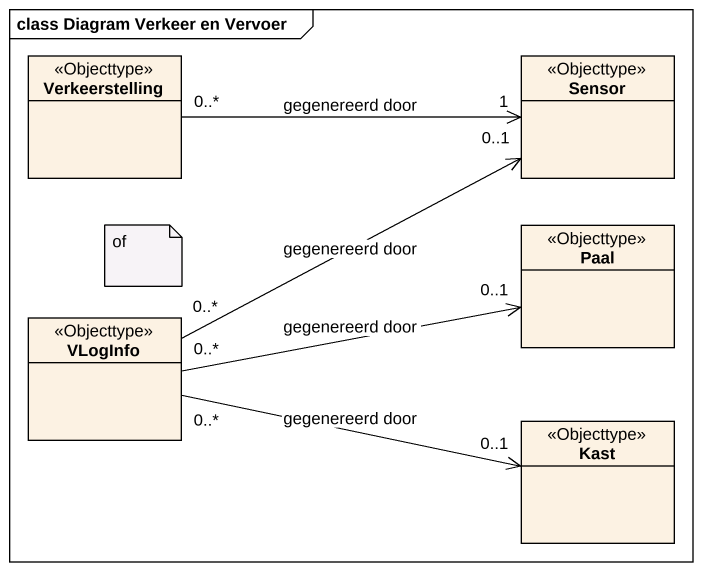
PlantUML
@startuml
mainframe class Diagram Verkeer en Vervoer
hide circle
hide empty members
class Verkeerstelling <<Objecttype>>
class Sensor <<Objecttype>>
class Paal <<Objecttype>>
class VLogInfo <<Objecttype>>
class Kast <<Objecttype>>
Sensor "1" <-left- "0..*" Verkeerstelling : gegenereerd door
VLogInfo "0..*" -right-> "0..1" Sensor : gegenereerd door
VLogInfo "0..*" -right-> "0..1" Paal : gegenereerd door
VLogInfo "0..*" -right-> "0..1" Kast : gegenereerd door
note as N1
  of
end note
@enduml
